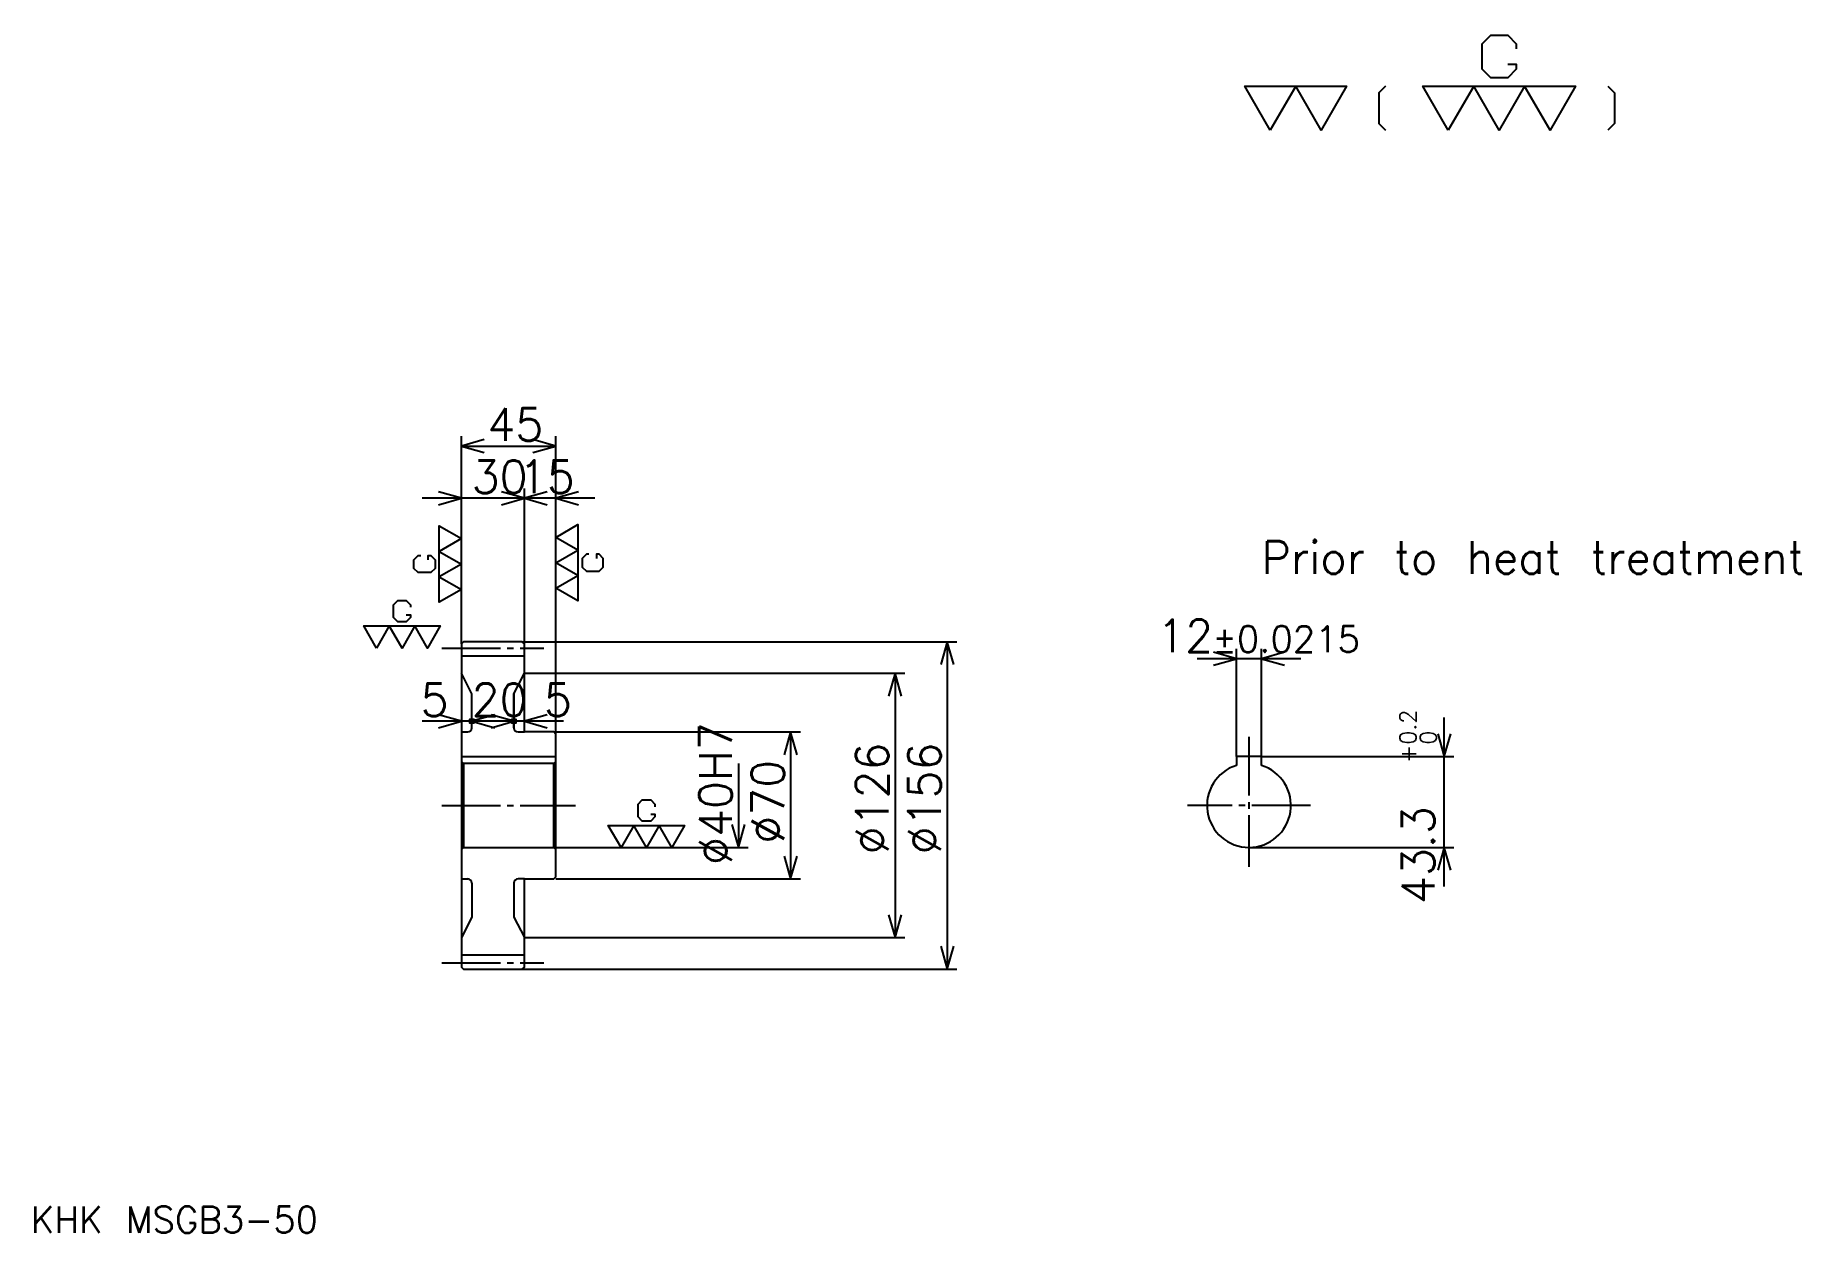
# Model space of a CAD drawing. Extents: x 33 to 875, y 34 to 605.
import ezdxf

# ---------------------------------------------------------------- set-up
doc = ezdxf.new("R2010")
doc.units = 0
doc.linetypes.add('DASHDOT', pattern=[37.297297, 27.972973, -3.108108, 3.108108, -3.108108])
doc.layers.get('0').update_dxf_attribs({"linetype": 'CONTINUOUS'})
doc.layers.add('DASHDOT', color=6, linetype='DASHDOT')
doc.styles.add('KANJI', font='TXT', dxfattribs={"bigfont": 'BIGFONT'})

msp = doc.modelspace()

# ---------------------------------------------------------------- linework, layer by layer
at = {"color": 5}
for p, q in [((236.216217, 315.770264), (236.216217, 413.675659)), ((281.216217, 315.770264), (281.216217, 413.675659)), ((236.216217, 409.013489), (281.216217, 409.013489)), ((266.216217, 315.770264), (266.216217, 388.810791)), ((284.864868, 384.148621), (217.567566, 384.148621)), ((299.864868, 384.148621), (247.567566, 384.148621)), ((236.216217, 314.770264), (236.216217, 315.770264)), ((265.216217, 315.770264), (281.216217, 315.770264)), ((266.216217, 314.770264), (266.216217, 315.770264)), ((281.216217, 315.770264), (472.364868, 315.770264)), ((281.216217, 271.770264), (281.216217, 315.770264)), ((467.702698, 315.770264), (467.702698, 159.770248)), ((605.48645, 261.070251), (605.48645, 312.354034)), ((617.48645, 261.070251), (617.48645, 312.354034)), ((636.135132, 307.691864), (586.83783, 307.691864)), ((266.216217, 300.770264), (281.216217, 300.770264)), ((281.216217, 300.770264), (447.5, 300.770264)), ((442.83783, 300.770264), (442.83783, 174.770248)), ((259.864868, 277.878357), (217.567566, 277.878357)), ((279.864868, 277.878357), (222.567566, 277.878357)), ((284.864868, 277.878357), (242.567566, 277.878357)), ((704.51355, 199.121597), (704.51355, 279.718903)), ((281.216217, 272.770264), (397.770264, 272.770264)), ((393.108093, 272.770264), (393.108093, 202.770248)), ((617.48645, 261.070251), (709.175659, 261.070251)), ((368.243225, 257.770264), (368.243225, 217.770248)), ((281.216217, 217.770248), (372.905396, 217.770248)), ((611.48645, 217.770248), (709.175659, 217.770248)), ((281.216217, 202.770248), (397.770264, 202.770248)), ((266.216217, 174.770248), (281.216217, 174.770248)), ((281.216217, 174.770248), (447.5, 174.770248)), ((265.216217, 159.770248), (281.216217, 159.770248)), ((281.216217, 159.770248), (472.364868, 159.770248))]:
    msp.add_line(p, q, dxfattribs=at)
at = {"color": 4}
for p, q in [((236.216217, 309.020264), (266.216217, 309.020264)), ((261.216217, 290.957184), (261.216217, 274.770264)), ((236.216217, 272.770264), (239.216217, 272.770264)), ((263.216217, 272.770264), (266.216217, 272.770264)), ((236.216217, 261.070251), (281.216217, 261.070251)), ((281.216217, 258.770264), (280.216217, 257.770264)), ((236.216217, 216.770248), (237.216217, 217.770248)), ((281.216217, 216.770248), (280.216217, 217.770248)), ((236.216217, 202.770248), (239.216217, 202.770248)), ((266.216217, 202.770248), (263.216217, 202.770248)), ((261.216217, 200.770248), (261.216217, 184.583298)), ((236.216217, 166.520248), (266.216217, 166.520248))]:
    msp.add_line(p, q, dxfattribs=at)
at = {"color": 7}
for points in [[(734.756775, 590.975708), (738.797302, 590.975708), (738.797302, 588.551392), (734.756775, 584.510803), (726.67572, 584.510803), (722.635132, 588.551392), (722.635132, 600.672974), (726.67572, 604.713501), (734.756775, 604.713501), (738.797302, 600.672974), (738.797302, 598.248657)], [(621.621643, 559.459473), (609.5, 580.470276), (657.986511, 580.470276), (645.864868, 559.459473), (633.743286, 580.470276), (621.621643, 559.459473)], [(676.572998, 580.470276), (673.340576, 577.237854), (673.340576, 562.691895), (676.572998, 559.459473)], [(706.473022, 559.459473), (694.351379, 580.470276), (767.081116, 580.470276), (754.959473, 559.459473), (742.837891, 580.470276), (730.716248, 559.459473), (718.594604, 580.470276), (706.473022, 559.459473)], [(782.435181, 580.470276), (785.667603, 577.237854), (785.667603, 562.691895), (782.435181, 559.459473)], [(236.216217, 340.635132), (225.710815, 334.57431), (225.710815, 370.939148), (236.216217, 364.878357), (225.710815, 358.817566), (236.216217, 352.756744), (225.710815, 346.695923), (236.216217, 340.635132)], [(281.216217, 365.499969), (291.721619, 371.560791), (291.721619, 335.195923), (281.216217, 341.256744), (291.721619, 347.317535), (281.216217, 353.378357), (291.721619, 359.439148), (281.216217, 365.499969)], [(220.458115, 354.777008), (220.458115, 356.797272), (221.670273, 356.797272), (223.690536, 354.777008), (223.690536, 350.73645), (221.670273, 348.716187), (215.609467, 348.716187), (213.589188, 350.73645), (213.589188, 354.777008), (215.609467, 356.797272), (216.821625, 356.797272)], [(296.974335, 357.418884), (295.762146, 357.418884), (293.741882, 355.398621), (293.741882, 351.358093), (295.762146, 349.33783), (301.822968, 349.33783), (303.843262, 351.358093), (303.843262, 355.398621), (301.822968, 357.418884), (300.610809, 357.418884), (300.610809, 355.398621)], [(209.952698, 328.528351), (211.972977, 328.528351), (211.972977, 327.316193), (209.952698, 325.295929), (205.91217, 325.295929), (203.891891, 327.316193), (203.891891, 333.377014), (205.91217, 335.397278), (209.952698, 335.397278), (211.972977, 333.377014), (211.972977, 332.164856)], [(195.810806, 312.770264), (189.75, 323.275665), (226.114868, 323.275665), (220.054047, 312.770264), (213.99324, 323.275665), (207.932434, 312.770264), (201.871613, 323.275665), (195.810806, 312.770264)], [(326.439178, 233.528351), (328.459473, 233.528351), (328.459473, 232.316193), (326.439178, 230.295929), (322.398651, 230.295929), (320.378357, 232.316193), (320.378357, 238.377014), (322.398651, 240.397278), (326.439178, 240.397278), (328.459473, 238.377014), (328.459473, 237.164841)], [(312.297302, 217.770248), (306.236481, 228.27565), (342.601349, 228.27565), (336.540527, 217.770248), (330.479736, 228.27565), (324.418915, 217.770248), (318.358093, 228.27565), (312.297302, 217.770248)]]:
    msp.add_lwpolyline(points, dxfattribs=at)
at = {"color": 5}
for points in [[(247.094589, 412.121582), (236.216217, 409.013489), (247.094589, 405.905396)], [(270.33783, 405.905396), (281.216217, 409.013489), (270.33783, 412.121582)], [(225.337845, 381.040527), (236.216217, 384.148621), (225.337845, 387.256744)], [(255.337845, 381.040527), (266.216217, 384.148621), (255.337845, 387.256744)], [(277.094604, 387.256744), (266.216217, 384.148621), (277.094604, 381.040527)], [(292.094604, 387.256744), (281.216217, 384.148621), (292.094604, 381.040527)], [(470.810791, 304.891876), (467.702698, 315.770264), (464.594604, 304.891876)], [(594.608093, 304.58374), (605.48645, 307.691864), (594.608093, 310.799988)], [(628.364868, 310.799988), (617.48645, 307.691864), (628.364868, 304.58374)], [(445.945953, 289.891876), (442.83783, 300.770264), (439.729736, 289.891876)], [(225.337845, 274.770264), (236.216217, 277.878357), (225.337845, 280.98645)], [(241.216217, 277.878357), (240.283783, 278.810791), (242.148651, 278.810791), (242.148651, 276.945923), (240.283783, 276.945923), (240.283783, 278.810791), (241.216217, 277.878357), (242.148651, 276.945923), (242.148651, 278.810791), (241.216217, 277.878357)], [(252.094589, 280.98645), (241.216217, 277.878357), (252.094589, 274.770264)], [(250.337845, 274.770264), (261.216217, 277.878357), (250.337845, 280.98645)], [(261.216217, 277.878357), (260.283783, 278.810791), (262.148651, 278.810791), (262.148651, 276.945923), (260.283783, 276.945923), (260.283783, 278.810791), (261.216217, 277.878357), (262.148651, 276.945923), (262.148651, 278.810791), (261.216217, 277.878357)], [(277.094604, 280.98645), (266.216217, 277.878357), (277.094604, 274.770264)], [(396.216217, 261.891876), (393.108093, 272.770264), (390, 261.891876)], [(701.405396, 271.948608), (704.51355, 261.070251), (707.621582, 271.948608)], [(365.135132, 228.648621), (368.243225, 217.770248), (371.351349, 228.648621)], [(390, 213.648621), (393.108093, 202.770248), (396.216217, 213.648621)], [(707.621582, 206.891876), (704.51355, 217.770248), (701.405396, 206.891876)], [(439.729736, 185.648621), (442.83783, 174.770248), (445.945953, 185.648621)], [(464.594604, 170.648621), (467.702698, 159.770248), (470.810791, 170.648621)]]:
    msp.add_lwpolyline(points, dxfattribs=at)
at = {"color": 4}
for points in [[(266.216217, 314.770264), (265.216217, 315.770264), (237.216217, 315.770264), (236.216217, 314.770264), (236.216217, 216.770248)], [(236.216217, 216.770248), (236.216217, 160.770248), (237.216217, 159.770248), (265.216217, 159.770248), (266.216217, 160.770248), (266.216217, 202.770248), (280.216217, 202.770248), (281.216217, 203.770248), (281.216217, 271.770264), (280.216217, 272.770264), (266.216217, 272.770264), (266.216217, 314.770264)], [(241.216217, 274.770264), (241.216217, 290.957184), (236.216217, 300.770264)], [(261.216217, 274.770264), (261.216217, 290.957184), (266.216217, 300.770264)], [(617.48645, 256.84903), (617.48645, 261.070251), (605.48645, 261.070251), (605.48645, 256.84903)], [(236.216217, 258.770264), (237.216217, 257.770264), (237.216217, 217.770248), (280.216217, 217.770248), (280.216217, 257.770264), (237.216217, 257.770264)], [(241.216217, 200.770248), (241.216217, 184.583298), (236.216217, 174.770248)], [(261.216217, 200.770248), (261.216217, 184.583298), (266.216217, 174.770248)]]:
    msp.add_lwpolyline(points, dxfattribs=at)
for centre, radius, start, end in [((239.216217, 274.770264), 2, 270, 0), ((263.216217, 274.770264), 2, 180, 270), ((611.48645, 237.770248), 20, 107.457602748, 72.542397252), ((239.216217, 200.770248), 2, 0, 90), ((263.216217, 200.770248), 2, 90, 180)]:
    msp.add_arc(centre, radius, start, end, dxfattribs=at)
at = {"layer": 'DASHDOT', "color": 7}
for p, q in [((226.891891, 312.770264), (275.540527, 312.770264)), ((611.48645, 270.394562), (611.48645, 208.445923)), ((226.891891, 237.770248), (290.540527, 237.770248)), ((640.810791, 237.770248), (582.16217, 237.770248)), ((226.891891, 162.770248), (275.540527, 162.770248))]:
    msp.add_line(p, q, dxfattribs=at)

# ---------------------------------------------------------------- texts
at = {"color": 7, "style": 'KANJI'}
for s, height, p in [('45', 15.540541, (248.614868, 411.499969)), ('30', 15.540541, (241.114868, 386.635132)), ('15', 15.540541, (263.614868, 386.635132)), ('Prior to heat treatment', 15.540541, (617.48645, 348.09729)), ('12', 15.540541, (567.752319, 310.799988)), ('%%p0.0215', 12.432432, (594.013916, 310.799988)), ('5', 15.540541, (216.790543, 280.364838)), ('20', 15.540541, (241.114868, 280.364838)), ('5', 15.540541, (275.540527, 280.364838)), ('KHK MSGB3-50', 12.432432, (31.081081, 34.18919))]:
    msp.add_text(s, height=height, dxfattribs=at).set_placement(p)
for s, height, p in [('0.2', 7.77027, (691.148682, 266.746918)), ('%%c40H7', 15.540541, (365.135132, 209.408752)), ('0', 7.77027, (700.783813, 266.746918)), ('%%c126', 15.540541, (439.729736, 214.459442)), ('%%c156', 15.540541, (464.594604, 214.459442)), ('+', 7.77027, (691.148682, 258.04422)), ('%%c70', 15.540541, (390, 219.510117)), ('43.3', 15.540541, (699.851318, 190.778595))]:
    msp.add_text(s, height=height, rotation=90, dxfattribs=at).set_placement(p)

doc.saveas('drawing.dxf')
